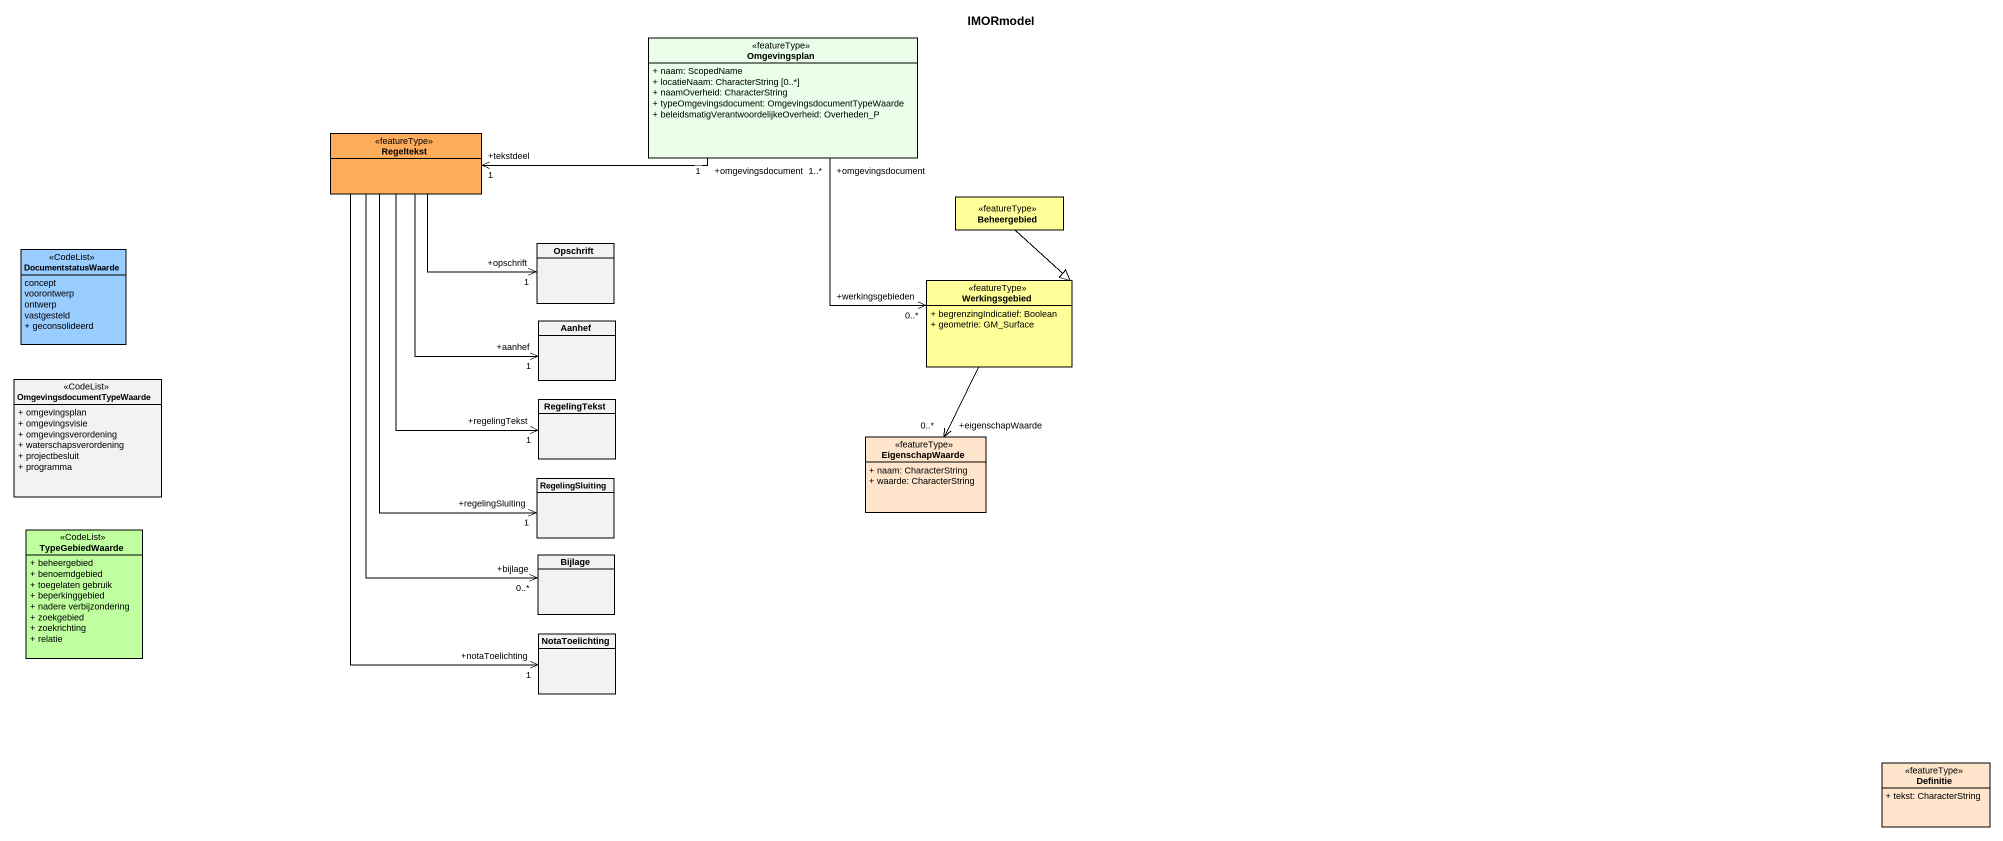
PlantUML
@startuml
title IMORmodel
hide circle
hide empty members
skinparam classAttributeIconSize 0
class Omgevingsplan <<featureType>> #E9FFE9 {
  + naam: ScopedName
  + locatieNaam: CharacterString [0..*]
  + naamOverheid: CharacterString
  + typeOmgevingsdocument: OmgevingsdocumentTypeWaarde
  + beleidsmatigVerantwoordelijkeOverheid: Overheden_P
}
class Regeltekst <<featureType>> #FFAD5B
class Beheergebied <<featureType>> #FFFE99
class DocumentstatusWaarde <<CodeList>> #99CCFF {
  concept
  voorontwerp
  ontwerp
  vastgesteld
  + geconsolideerd
}
class Opschrift
class Werkingsgebied <<featureType>> #FFFE99 {
  + begrenzingIndicatief: Boolean
  + geometrie: GM_Surface
}
class Aanhef
class OmgevingsdocumentTypeWaarde <<CodeList>> {
  + omgevingsplan
  + omgevingsvisie
  + omgevingsverordening
  + waterschapsverordening
  + projectbesluit
  + programma
}
class RegelingTekst
class EigenschapWaarde <<featureType>> #FEE5CC {
  + naam: CharacterString
  + waarde: CharacterString
}
class RegelingSluiting
class TypeGebiedWaarde <<CodeList>> #C0FFA0 {
  + beheergebied
  + benoemdgebied
  + toegelaten gebruik
  + beperkinggebied
  + nadere verbijzondering
  + zoekgebied
  + zoekrichting
  + relatie
}
class Bijlage
class NotaToelichting
class Definitie <<featureType>> #FEE5CC {
  + tekst: CharacterString
}
Omgevingsplan "+omgevingsdocument\n1..*" --> "+werkingsgebieden\n0..*" Werkingsgebied
Regeltekst "+tekstdeel\n1" <-right- "+omgevingsdocument\n1" Omgevingsplan
Regeltekst --> "+opschrift\n1" Opschrift
Regeltekst --> "+aanhef\n1" Aanhef
Regeltekst --> "+regelingTekst\n1" RegelingTekst
Regeltekst --> "+regelingSluiting\n1" RegelingSluiting
Regeltekst --> "+bijlage\n0..*" Bijlage
Regeltekst --> "+notaToelichting\n1" NotaToelichting
Beheergebied --|> Werkingsgebied
Werkingsgebied --> "+eigenschapWaarde\n0..*" EigenschapWaarde
@enduml
